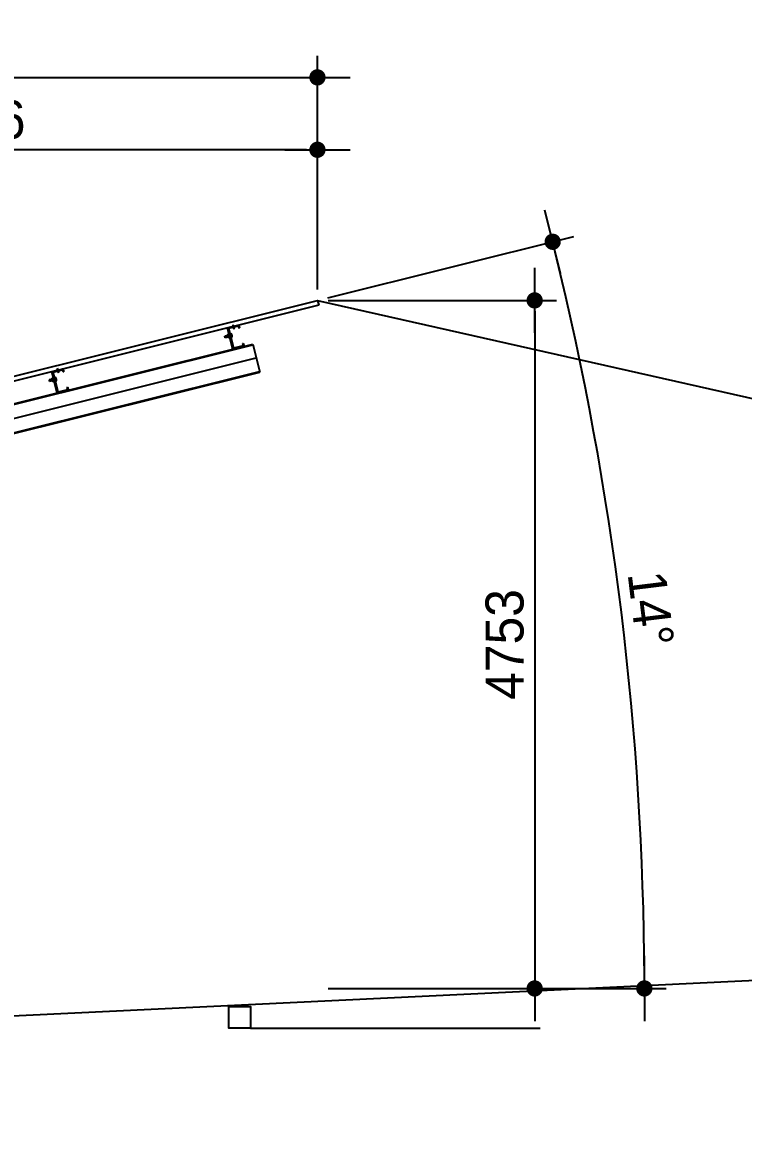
# Model space of a CAD drawing. Header units: millimetres. Extents: x 10297564 to 11610295, y -9287743 to -8409454.
# Drawn here: x 10851884 to 10856862, y -9272218 to -9264427 of the extents above; entities that cross this region are included whole.
import ezdxf

# ---------------------------------------------------------------- set-up
doc = ezdxf.new("R2010")
doc.units = ezdxf.units.MM
doc.header["$LTSCALE"] = 100
doc.linetypes.add('CEN', pattern=[62, 60, -1, 0, -1])
doc.linetypes.add('CEN1', pattern=[22, 15, -3, 1, -3])
for name, color, linetype in [('CEN', 1, 'CEN1'), ('dim', 7, 'Continuous'), ('H형강', 3, 'Continuous'), ('module', 5, 'Continuous'), ('태양광', 255, 'Continuous')]:
    doc.layers.add(name, color=color, linetype=linetype)
doc.styles.add('돋음', font='Dotum.ttf')
doc.dimstyles.new('NDIM-150', dxfattribs={"dimscale": 75, "dimtxt": 3.5, "dimasz": 1, "dimexe": 2, "dimexo": 1, "dimgap": 1, "dimtad": 1, "dimdec": 0, "dimzin": 0, "dimdsep": 46, "dimtxsty": '돋음', "dimblk": 'dotk', "dimcen": 2, "dimdle": 2, "dimclrd": 4, "dimclre": 4, "dimclrt": 7, "dimadec": 0, "dimazin": 0, "dimtfac": 1, "dimtdec": 0, "dimtix": 1, "dimtmove": 2, "dimatfit": 3, "dimldrblk": 'DIMDOT', "dimfxl": 1, "dimtolj": 1, "dimtzin": 0, "dimlwd": -1, "dimlwe": -1, "dimarcsym": 0})

# ---------------------------------------------------------------- blocks, each defined once
blk = doc.blocks.new('dotk')
blk.add_line((-3, 0), (3, 0))
at = {"const_width": 0.75}
blk.add_lwpolyline([(-0.375, 0, 1), (0.375, 0, 1)], format="xyb", close=True, dxfattribs=at)
blk = doc.blocks.new('*D536')
at = {"layer": 'defpoints', "color": 0, "linetype": 'ByBlock', "ltscale": 1.8, "transparency": 16777216}
for p in [(10853920.7, -9266346.3), (10857987.7, -9267492.4), (10857485.5, -9267937.9), (10860978.3, -9267937.9), (10860978.3, -9267937.9)]:
    blk.add_point(p, dxfattribs=at)
at = {"layer": 'dim', "color": 4, "ltscale": 1.8, "transparency": 16777216}
blk.add_arc((10860978.3, -9267937.9), 3023.7, 168.71251, 178.57879, dxfattribs=at)
at = {"layer": 'dim', "color": 4, "linetype": 'ByBlock', "ltscale": 1.8, "transparency": 16777216, "xscale": 75, "yscale": 75, "zscale": 75}
for p, rotation in [((10858028.7, -9267272.7), 78.001903665276), ((10857954.7, -9267937.9), 269.2893967607851)]:
    blk.add_blockref('dotk', p, dxfattribs=dict(at, rotation=rotation))
at = {"layer": 'dim', "color": 7, "linetype": 'ByBlock', "ltscale": 1.8, "transparency": 16777216, "insert": (10857768.1, -9267580.4), "char_height": 262.5, "attachment_point": 5, "rotation": 83.64565, "style": '돋음'}
blk.add_mtext('\\A1;13°', dxfattribs=at)
blk = doc.blocks.new('DIMDOT')
blk.add_line((-1.5, 0), (1.5, 0))
blk.add_circle((0, 0), 0.75)
blk = doc.blocks.new('M12-50L-1')
at = {"layer": 'CEN', "color": 1, "extrusion": (3.14065e-05, -8.8997e-05, 1)}
blk.add_line((10603646.8, -9122705.5, 0), (10603588.9, -9122726.6, 0), dxfattribs=at)
at = {"layer": '태양광', "extrusion": (3.14065e-05, -8.8997e-05, 1)}
for p, q in [((10603613.6, -9122712, 0), (10603593.2, -9122719.4, 0)), ((10603593.2, -9122719.4, 0), (10603593.6, -9122718.5, 0)), ((10603593.2, -9122719.4, 0), (10603596.8, -9122729.4, 0)), ((10603613.4, -9122711.3, 0), (10603593.6, -9122718.5, 0)), ((10603593.6, -9122718.5, 0), (10603597.7, -9122729.8, 0)), ((10603617.2, -9122721.9, 0), (10603596.8, -9122729.4, 0)), ((10603596.8, -9122729.4, 0), (10603597.7, -9122729.8, 0)), ((10603617.5, -9122722.6, 0), (10603597.7, -9122729.8, 0)), ((10603630.5, -9122705.1, 0), (10603621.8, -9122708.2, 0)), ((10603626.3, -9122707.4, 0), (10603622.1, -9122708.9, 0)), ((10603629.9, -9122717.3, 0), (10603625.7, -9122718.9, 0)), ((10603634.6, -9122716.4, 0), (10603625.9, -9122719.5, 0)), ((10603626.7, -9122706.5, 0), (10603626.3, -9122707.4, 0)), ((10603626.3, -9122707.4, 0), (10603629.9, -9122717.3, 0)), ((10603629.9, -9122717.3, 0), (10603630.8, -9122717.7, 0))]:
    blk.add_line(p, q, dxfattribs=at)
at = {"layer": '태양광', "extrusion": (3.14065e-05, -8.8997e-05, 1), "elevation": 1132.1}
for points in [[(10603612.2, -9122708, -0.414214), (10603612.5, -9122707.3), (10603619.1, -9122704.9, -0.414214), (10603619.7, -9122705.2)], [(10603626.2, -9122723.1, -0.414214), (10603625.9, -9122723.7), (10603619.3, -9122726.1, -0.414214), (10603618.7, -9122725.8), (10603612.2, -9122708)], [(10603621.1, -9122709, -0.414214), (10603620.8, -9122709.6), (10603614.2, -9122712, -0.414214), (10603613.5, -9122711.7)], [(10603613.9, -9122712.7, -0.414214), (10603614.2, -9122712)], [(10603624.5, -9122718.4, -0.414214), (10603624.2, -9122719), (10603617.6, -9122721.4, -0.414214), (10603617, -9122721.1)], [(10603617.3, -9122722.1, -0.414214), (10603617.6, -9122721.4)], [(10603620.8, -9122709.6, -0.414214), (10603621.4, -9122709.9)], [(10603624.2, -9122719, -0.414214), (10603624.8, -9122719.3)], [(10603637.7, -9122698.7, 0.414214), (10603637.1, -9122698.4), (10603630.5, -9122700.8, 0.414214), (10603630.2, -9122701.4)], [(10603631.6, -9122705.2, 0.414214), (10603632.2, -9122705.5), (10603638.8, -9122703.1, 0.414214), (10603639.1, -9122702.4)], [(10603632.2, -9122705.5, 0.414214), (10603631.9, -9122706.1)], [(10603635, -9122714.6, 0.414214), (10603635.6, -9122714.9), (10603642.2, -9122712.5, 0.414214), (10603642.5, -9122711.8)], [(10603635.6, -9122714.9, 0.414214), (10603635.3, -9122715.5)], [(10603636.7, -9122719.3, 0.414214), (10603637.4, -9122719.6), (10603643.9, -9122717.2, 0.414214), (10603644.2, -9122716.5), (10603637.7, -9122698.7)], [(10603639.4, -9122703.4, 0.414214), (10603638.8, -9122703.1)], [(10603642.9, -9122712.8, 0.414214), (10603642.2, -9122712.5)]]:
    blk.add_lwpolyline(points, format="xyb", dxfattribs=at)
for points in [[(10603618.8, -9122699.7), (10603629, -9122727.9), (10603628.1, -9122728.3), (10603617.8, -9122700.1)], [(10603627.4, -9122696.6), (10603637.7, -9122724.8), (10603638.6, -9122724.4), (10603628.3, -9122696.2)]]:
    blk.add_lwpolyline(points, close=True, dxfattribs=at)
blk = doc.blocks.new('C-150X50X20X3.2T')
at = {"layer": '태양광', "color": 6, "extrusion": (3.24347e-05, -8.86228e-05, 1)}
for p, q in [((11610742, -9049860.1, -12.4), (11610694.1, -9049728.6, 0)), ((11610697.1, -9049722.2, -12.4), (11610758.1, -9049700, 0)), ((11610745.8, -9049858.8, -12.4), (11610697.9, -9049727.2, 0)), ((11610698.5, -9049725.9, -12.4), (11610759.6, -9049703.7, -12.4)), ((11610760.8, -9049704.3, 0), (11610766, -9049718.4, 0)), ((11610764.6, -9049702.9, 0), (11610769.7, -9049717, 0)), ((11610769.7, -9049717, 0), (11610766, -9049718.4, 0)), ((11610808.1, -9049837.1, -24.9), (11610747, -9049859.4, -24.9)), ((11610809.5, -9049840.9, -24.9), (11610748.4, -9049863.1, -24.9))]:
    blk.add_line(p, q, dxfattribs=at)
at = {"layer": '태양광', "color": 6}
for p, q in [((11610803.6, -9049821.8, -12.4), (11610807.3, -9049820.4, -12.4)), ((11610803.6, -9049821.8, -12.4), (11610808.7, -9049835.9, -12.4)), ((11610807.3, -9049820.4, -12.4), (11610812.5, -9049834.5, -12.4))]:
    blk.add_line(p, q, dxfattribs=at)
at = {"layer": '태양광', "color": 6, "extrusion": (3.24347e-05, -8.86228e-05, 1)}
for centre, radius, start, end in [((11610698.8, -9049726.8, 1166.2), 5, 110, 200), ((11610698.8, -9049726.8, 1166.2), 1, 110, 200), ((11610759.9, -9049704.6, 1166.2), 5, 20, 110), ((11610759.9, -9049704.6, 1166.2), 1, 20, 110), ((11610746.7, -9049858.4, 1153.7), 5, 200, 290), ((11610746.7, -9049858.4, 1153.7), 1, 200, 290), ((11610807.8, -9049836.1, 1153.7), 1, 290, 20), ((11610807.8, -9049836.1, 1153.7), 5, 290, 20)]:
    blk.add_arc(centre, radius, start, end, dxfattribs=at)
blk = doc.blocks.new('*D1123')
at = {"layer": 'defpoints', "color": 0, "linetype": 'ByBlock', "ltscale": 1.8, "transparency": 16777216}
for p in [(10853920.7, -9264805.9), (10844328.3, -9266343.8, 11.1), (10853920.7, -9266346.3)]:
    blk.add_point(p, dxfattribs=at)
at = {"layer": 'dim', "color": 4, "ltscale": 1.8, "transparency": 16777216}
for p, q in [((10844328.3, -9266268.8), (10844328.3, -9264655.9)), ((10853920.7, -9266271.3), (10853920.7, -9264655.9)), ((10844403.3, -9264805.9), (10853845.7, -9264805.9))]:
    blk.add_line(p, q, dxfattribs=at)
at = {"layer": 'dim', "color": 4, "linetype": 'ByBlock', "ltscale": 1.8, "transparency": 16777216, "xscale": 75, "yscale": 75, "zscale": 75, "rotation": 180}
blk.add_blockref('dotk', (10844328.3, -9264805.9), dxfattribs=at)
at = {"layer": 'dim', "color": 4, "linetype": 'ByBlock', "ltscale": 1.8, "transparency": 16777216, "xscale": 75, "yscale": 75, "zscale": 75}
blk.add_blockref('dotk', (10853920.7, -9264805.9), dxfattribs=at)
at = {"layer": 'dim', "color": 7, "linetype": 'ByBlock', "ltscale": 1.8, "transparency": 16777216, "insert": (10849124.5, -9264599.5), "char_height": 262.5, "attachment_point": 5, "style": '돋음'}
blk.add_mtext('\\A1;9592', dxfattribs=at)
blk = doc.blocks.new('*D1125')
at = {"layer": 'defpoints', "color": 0, "linetype": 'ByBlock', "ltscale": 1.8, "transparency": 16777216}
for p in [(10849124.5, -9265305.9), (10849124.5, -9265805.9), (10853920.7, -9266346.3)]:
    blk.add_point(p, dxfattribs=at)
at = {"layer": 'dim', "color": 4, "ltscale": 1.8, "transparency": 16777216}
for p, q in [((10849124.5, -9265730.9), (10849124.5, -9265155.9)), ((10853920.7, -9266271.3), (10853920.7, -9265155.9)), ((10853845.7, -9265305.9), (10849199.5, -9265305.9))]:
    blk.add_line(p, q, dxfattribs=at)
at = {"layer": 'dim', "color": 4, "linetype": 'ByBlock', "ltscale": 1.8, "transparency": 16777216, "xscale": 75, "yscale": 75, "zscale": 75, "rotation": 180}
blk.add_blockref('dotk', (10849124.5, -9265305.9), dxfattribs=at)
at = {"layer": 'dim', "color": 4, "linetype": 'ByBlock', "ltscale": 1.8, "transparency": 16777216, "xscale": 75, "yscale": 75, "zscale": 75}
blk.add_blockref('dotk', (10853920.7, -9265305.9), dxfattribs=at)
at = {"layer": 'dim', "color": 7, "linetype": 'ByBlock', "ltscale": 1.8, "transparency": 16777216, "insert": (10851522.6, -9265099.5), "char_height": 262.5, "attachment_point": 5, "style": '돋음'}
blk.add_mtext('\\A1;4796', dxfattribs=at)
blk = doc.blocks.new('*D1127')
at = {"layer": 'defpoints', "color": 0, "linetype": 'ByBlock', "ltscale": 1.8, "transparency": 16777216}
for p in [(10853920.7, -9266346.3), (10853920.7, -9271099), (10855420.7, -9271099)]:
    blk.add_point(p, dxfattribs=at)
at = {"layer": 'dim', "color": 4, "ltscale": 1.8, "transparency": 16777216}
for p, q in [((10853995.7, -9266346.3), (10855570.7, -9266346.3)), ((10855420.7, -9266421.3), (10855420.7, -9271024)), ((10853995.7, -9271099), (10855570.7, -9271099))]:
    blk.add_line(p, q, dxfattribs=at)
at = {"layer": 'dim', "color": 4, "linetype": 'ByBlock', "ltscale": 1.8, "transparency": 16777216, "xscale": 75, "yscale": 75, "zscale": 75}
for p, rotation in [((10855420.7, -9266346.3), 90), ((10855420.7, -9271099), 270)]:
    blk.add_blockref('dotk', p, dxfattribs=dict(at, rotation=rotation))
at = {"layer": 'dim', "color": 7, "linetype": 'ByBlock', "ltscale": 1.8, "transparency": 16777216, "insert": (10855214.3, -9268722.6), "char_height": 262.5, "attachment_point": 5, "rotation": 90, "style": '돋음'}
blk.add_mtext('\\A1;4753', dxfattribs=at)
blk = doc.blocks.new('*D1128')
at = {"layer": 'defpoints', "color": 0, "linetype": 'ByBlock', "ltscale": 1.8, "transparency": 16777216}
for p in [(10853920.7, -9266346.3), (10851529.9, -9266942.4), (10856107.5, -9269364.5), (10844328.3, -9271099), (10853920.7, -9271099)]:
    blk.add_point(p, dxfattribs=at)
at = {"layer": 'dim', "color": 4, "ltscale": 1.8, "transparency": 16777216}
for p, q in [((10853993.5, -9266328.2), (10855690.4, -9265905.1)), ((10853995.7, -9271099), (10856328.2, -9271099))]:
    blk.add_line(p, q, dxfattribs=at)
blk.add_arc((10834858.6, -9271099), 21319.6, 0.2017, 13.79844, dxfattribs=at)
at = {"layer": 'dim', "color": 4, "linetype": 'ByBlock', "ltscale": 1.8, "transparency": 16777216, "xscale": 75, "yscale": 75, "zscale": 75}
for p, rotation in [((10855544.9, -9265941.3), 103.8992199289865), ((10856178.2, -9271099), 270.1009154271333)]:
    blk.add_blockref('dotk', p, dxfattribs=dict(at, rotation=rotation))
at = {"layer": 'dim', "color": 7, "linetype": 'ByBlock', "ltscale": 1.8, "transparency": 16777216, "insert": (10856224, -9268475.7), "char_height": 262.5, "attachment_point": 5, "rotation": 277.00007, "style": '돋음'}
blk.add_mtext('\\A1;14°', dxfattribs=at)

msp = doc.modelspace()

# ---------------------------------------------------------------- linework, layer by layer
at = {"color": 8}
msp.add_lwpolyline([(10835449.4, -9272217.8), (10849124.5, -9271417.8), (10865774.5, -9270617.8), (10882624.5, -9269517.8), (10894721.8, -9268917.4)], dxfattribs=at)
at = {"elevation": -13.8}
msp.add_lwpolyline([(10853308, -9271224.1), (10853458, -9271224.1), (10853458, -9271374.1), (10853308, -9271374.1)], close=True, dxfattribs=at)
msp.add_lwpolyline([(10853458, -9271374.1), (10855458, -9271374.1)], dxfattribs=at)
at = {"layer": 'CEN', "linetype": 'CEN'}
for p, q in [((10853920.7, -9266346.3, -13.8), (10860978.3, -9267937.9, -13.8)), ((10844898.7, -9268886.9, 5.8), (10853497.1, -9266743.1, 5.8))]:
    msp.add_line(p, q, dxfattribs=at)
at = {"layer": 'CEN', "color": 1}
for p, q in [((10853336.6, -9266512.7, -13.8), (10853344.4, -9266543.9, -13.8)), ((10853336.6, -9266512.7, -13.8), (10853344.4, -9266543.9, -13.8)), ((10852123.7, -9266815.1, -13.8), (10852131.5, -9266846.3, -13.8))]:
    msp.add_line(p, q, dxfattribs=at)
at = {"layer": 'H형강'}
for p, q in [((10844875.1, -9268792.3, 5.8), (10853473.5, -9266648.5, 5.8)), ((10844876.5, -9268797.6, 5.8), (10853474.8, -9266653.8, 5.8)), ((10853473.5, -9266648.5, -38.7), (10853521.9, -9266842.5, -38.7)), ((10844922.2, -9268981, 5.8), (10853520.6, -9266837.2, 5.8)), ((10844923.5, -9268986.3, 5.8), (10853521.9, -9266842.5, 5.8))]:
    msp.add_line(p, q, dxfattribs=at)
at = {"layer": 'module', "color": 170, "elevation": -13.8}
msp.add_lwpolyline([(10853929.2, -9266380.3), (10851538.3, -9266976.4), (10851529.9, -9266942.4), (10853920.7, -9266346.3)], close=True, dxfattribs=at)
at = {"layer": '태양광'}
for p, q in [((10853337.3, -9266527.8, -13.8), (10853338.1, -9266530.9, -13.8)), ((10853337.8, -9266529.8, -13.8), (10853338.2, -9266530, -13.8)), ((10853338.2, -9266530, -13.8), (10853343.3, -9266528.7, -13.8)), ((10853338.2, -9266530, -13.8), (10853338.4, -9266530.9, -13.8)), ((10853339.1, -9266535.3, -13.8), (10853339.9, -9266538.3, -13.8)), ((10853339.5, -9266535.2, -13.8), (10853340.3, -9266538.5, -13.8)), ((10853339.9, -9266538.3, -13.8), (10853345.7, -9266536.8, -13.8)), ((10853340.3, -9266538.5, -13.8), (10853339.9, -9266538.3, -13.8)), ((10853340.3, -9266538.5, -13.8), (10853345.4, -9266537.2, -13.8)), ((10853343.1, -9266526.4, -13.8), (10853343.9, -9266529.5, -13.8)), ((10853343.3, -9266528.7, -13.8), (10853343.6, -9266528.3, -13.8)), ((10853343.3, -9266528.7, -13.8), (10853343.5, -9266529.6, -13.8)), ((10853344.6, -9266533.9, -13.8), (10853345.4, -9266537.2, -13.8)), ((10853345, -9266533.9, -13.8), (10853345.7, -9266536.8, -13.8)), ((10853345.4, -9266537.2, -13.8), (10853345.7, -9266536.8, -13.8)), ((10852124.4, -9266830.2, -13.8), (10852125.2, -9266833.3, -13.8)), ((10852124.9, -9266832.2, -13.8), (10852125.3, -9266832.4, -13.8)), ((10852125.3, -9266832.4, -13.8), (10852130.5, -9266831.1, -13.8)), ((10852125.3, -9266832.4, -13.8), (10852125.5, -9266833.3, -13.8)), ((10852126.3, -9266837.7, -13.8), (10852127, -9266840.7, -13.8)), ((10852126.6, -9266837.6, -13.8), (10852127.4, -9266840.9, -13.8)), ((10852127, -9266840.7, -13.8), (10852132.8, -9266839.2, -13.8)), ((10852127.4, -9266840.9, -13.8), (10852127, -9266840.7, -13.8)), ((10852127.4, -9266840.9, -13.8), (10852132.6, -9266839.6, -13.8)), ((10852130.2, -9266828.8, -13.8), (10852131, -9266831.9, -13.8)), ((10852130.5, -9266831.1, -13.8), (10852130.7, -9266830.7, -13.8)), ((10852130.5, -9266831.1, -13.8), (10852130.7, -9266832, -13.8)), ((10852131.7, -9266836.3, -13.8), (10852132.6, -9266839.6, -13.8)), ((10852132.1, -9266836.3, -13.8), (10852132.8, -9266839.2, -13.8)), ((10852132.6, -9266839.6, -13.8), (10852132.8, -9266839.2, -13.8))]:
    msp.add_line(p, q, dxfattribs=at)
at = {"layer": '태양광', "color": 3, "elevation": -18.6}
for points in [[(10853299.3, -9266542.9), (10853334.3, -9266683.2), (10853340.1, -9266681.7), (10853305.1, -9266541.5), (10853299.3, -9266542.9)], [(10852086.4, -9266845.3), (10852121.4, -9266985.6), (10852127.2, -9266984.1), (10852092.3, -9266843.9), (10852086.4, -9266845.3)]]:
    msp.add_lwpolyline(points, dxfattribs=at)
at = {"layer": '태양광', "elevation": -13.8}
for points in [[(10853332.9, -9266528.9), (10853347.5, -9266525.3), (10853347.3, -9266524.8), (10853332.8, -9266528.4), (10853332.9, -9266528.9)], [(10853333.7, -9266532), (10853348.2, -9266528.4), (10853348.4, -9266528.9), (10853333.8, -9266532.5), (10853333.7, -9266532)], [(10853343.7, -9266521.6), (10853334.5, -9266523.9), (10853334.5, -9266523.9), (10853334.4, -9266523.9), (10853334.4, -9266523.9), (10853334.4, -9266523.9), (10853334.4, -9266524), (10853334.3, -9266524), (10853334.3, -9266524), (10853334.3, -9266524), (10853334.3, -9266524.1), (10853334.3, -9266524.1), (10853334.3, -9266524.1), (10853334.3, -9266524.2), (10853334.3, -9266524.2), (10853335.2, -9266527.6), (10853335.2, -9266527.6), (10853335.2, -9266527.6), (10853335.2, -9266527.7), (10853335.2, -9266527.7), (10853335.2, -9266527.7), (10853335.3, -9266527.7), (10853335.3, -9266527.8), (10853335.3, -9266527.8), (10853335.4, -9266527.8), (10853335.4, -9266527.8), (10853335.4, -9266527.8), (10853335.5, -9266527.8)], [(10853346.7, -9266533.4), (10853337.4, -9266535.7), (10853337.4, -9266535.7), (10853337.4, -9266535.7), (10853337.4, -9266535.7), (10853337.3, -9266535.7), (10853337.3, -9266535.7), (10853337.3, -9266535.7), (10853337.2, -9266535.7), (10853337.2, -9266535.7), (10853337.2, -9266535.6), (10853337.2, -9266535.6), (10853337.2, -9266535.6), (10853337.1, -9266535.6), (10853337.1, -9266535.5), (10853336.3, -9266532.1), (10853336.3, -9266532.1), (10853336.3, -9266532.1), (10853336.3, -9266532), (10853336.3, -9266532), (10853336.3, -9266532), (10853336.3, -9266532), (10853336.3, -9266531.9), (10853336.4, -9266531.9), (10853336.4, -9266531.9), (10853336.4, -9266531.9), (10853336.4, -9266531.9), (10853336.5, -9266531.8)], [(10853337.4, -9266527.3), (10853337.4, -9266527.3), (10853337.5, -9266527.3), (10853337.5, -9266527.2), (10853337.5, -9266527.2), (10853337.5, -9266527.2), (10853337.5, -9266527.2), (10853337.6, -9266527.2), (10853337.6, -9266527.1), (10853337.6, -9266527.1), (10853337.6, -9266527.1), (10853337.6, -9266527), (10853337.6, -9266527), (10853337.6, -9266527), (10853336.7, -9266523.6), (10853336.7, -9266523.6), (10853336.7, -9266523.5), (10853336.7, -9266523.5), (10853336.7, -9266523.5), (10853336.7, -9266523.5), (10853336.6, -9266523.4), (10853336.6, -9266523.4), (10853336.6, -9266523.4), (10853336.6, -9266523.4), (10853336.5, -9266523.4), (10853336.5, -9266523.4), (10853336.5, -9266523.4), (10853336.4, -9266523.4)], [(10853336.9, -9266523.3), (10853336.9, -9266523.3), (10853336.9, -9266523.3), (10853336.8, -9266523.3), (10853336.8, -9266523.3), (10853336.8, -9266523.4), (10853336.8, -9266523.4), (10853336.8, -9266523.4), (10853336.7, -9266523.4), (10853336.7, -9266523.5), (10853336.7, -9266523.5), (10853336.7, -9266523.5), (10853336.7, -9266523.6), (10853336.7, -9266523.6)], [(10853337.6, -9266527), (10853337.6, -9266527), (10853337.6, -9266527), (10853337.6, -9266527.1), (10853337.6, -9266527.1), (10853337.7, -9266527.1), (10853337.7, -9266527.1), (10853337.7, -9266527.1), (10853337.7, -9266527.2), (10853337.8, -9266527.2), (10853337.8, -9266527.2), (10853337.8, -9266527.2), (10853337.9, -9266527.2), (10853337.9, -9266527.2)], [(10853338.4, -9266531.4), (10853338.4, -9266531.4), (10853338.5, -9266531.4), (10853338.5, -9266531.4), (10853338.5, -9266531.4), (10853338.6, -9266531.4), (10853338.6, -9266531.4), (10853338.6, -9266531.4), (10853338.6, -9266531.4), (10853338.7, -9266531.4), (10853338.7, -9266531.5), (10853338.7, -9266531.5), (10853338.7, -9266531.5), (10853338.7, -9266531.5), (10853339.6, -9266534.9), (10853339.6, -9266535), (10853339.6, -9266535), (10853339.6, -9266535), (10853339.6, -9266535.1), (10853339.6, -9266535.1), (10853339.5, -9266535.1), (10853339.5, -9266535.1), (10853339.5, -9266535.2), (10853339.5, -9266535.2), (10853339.5, -9266535.2), (10853339.4, -9266535.2), (10853339.4, -9266535.2), (10853339.4, -9266535.2)], [(10853338.7, -9266531.5), (10853338.7, -9266531.5), (10853338.7, -9266531.5), (10853338.7, -9266531.5), (10853338.7, -9266531.4), (10853338.7, -9266531.4), (10853338.7, -9266531.4), (10853338.8, -9266531.3), (10853338.8, -9266531.3), (10853338.8, -9266531.3), (10853338.8, -9266531.3), (10853338.8, -9266531.3), (10853338.9, -9266531.2), (10853338.9, -9266531.2)], [(10853339.9, -9266535.1), (10853339.8, -9266535.1), (10853339.8, -9266535.1), (10853339.8, -9266535.1), (10853339.7, -9266535.1), (10853339.7, -9266535.1), (10853339.7, -9266535.1), (10853339.7, -9266535.1), (10853339.6, -9266535.1), (10853339.6, -9266535), (10853339.6, -9266535), (10853339.6, -9266535), (10853339.6, -9266535), (10853339.6, -9266534.9)], [(10853342.3, -9266526.1), (10853342.3, -9266526.1), (10853342.3, -9266526.1), (10853342.3, -9266526), (10853342.4, -9266526), (10853342.4, -9266526), (10853342.4, -9266526), (10853342.4, -9266525.9), (10853342.4, -9266525.9), (10853342.4, -9266525.9), (10853342.4, -9266525.9), (10853342.4, -9266525.8), (10853342.4, -9266525.8), (10853342.4, -9266525.8), (10853341.6, -9266522.4), (10853341.6, -9266522.3), (10853341.6, -9266522.3), (10853341.5, -9266522.3), (10853341.5, -9266522.3), (10853341.5, -9266522.2), (10853341.5, -9266522.2), (10853341.5, -9266522.2), (10853341.4, -9266522.2), (10853341.4, -9266522.2), (10853341.4, -9266522.2), (10853341.3, -9266522.2), (10853341.3, -9266522.2), (10853341.3, -9266522.2)], [(10853341.8, -9266522.1), (10853341.7, -9266522.1), (10853341.7, -9266522.1), (10853341.7, -9266522.1), (10853341.7, -9266522.1), (10853341.6, -9266522.2), (10853341.6, -9266522.2), (10853341.6, -9266522.2), (10853341.6, -9266522.2), (10853341.6, -9266522.3), (10853341.6, -9266522.3), (10853341.6, -9266522.3), (10853341.6, -9266522.3), (10853341.6, -9266522.4)], [(10853342.4, -9266525.8), (10853342.4, -9266525.8), (10853342.5, -9266525.8), (10853342.5, -9266525.9), (10853342.5, -9266525.9), (10853342.5, -9266525.9), (10853342.5, -9266525.9), (10853342.6, -9266525.9), (10853342.6, -9266525.9), (10853342.6, -9266526), (10853342.6, -9266526), (10853342.7, -9266526), (10853342.7, -9266526), (10853342.7, -9266526)], [(10853343.3, -9266530.2), (10853343.3, -9266530.1), (10853343.3, -9266530.1), (10853343.4, -9266530.1), (10853343.4, -9266530.2), (10853343.4, -9266530.2), (10853343.4, -9266530.2), (10853343.5, -9266530.2), (10853343.5, -9266530.2), (10853343.5, -9266530.2), (10853343.5, -9266530.3), (10853343.5, -9266530.3), (10853343.6, -9266530.3), (10853343.6, -9266530.3), (10853344.4, -9266533.7), (10853344.4, -9266533.8), (10853344.4, -9266533.8), (10853344.4, -9266533.8), (10853344.4, -9266533.8), (10853344.4, -9266533.9), (10853344.4, -9266533.9), (10853344.4, -9266533.9), (10853344.4, -9266534), (10853344.3, -9266534), (10853344.3, -9266534), (10853344.3, -9266534), (10853344.3, -9266534), (10853344.2, -9266534)], [(10853343.6, -9266530.3), (10853343.6, -9266530.3), (10853343.6, -9266530.3), (10853343.6, -9266530.2), (10853343.6, -9266530.2), (10853343.6, -9266530.2), (10853343.6, -9266530.2), (10853343.6, -9266530.1), (10853343.6, -9266530.1), (10853343.6, -9266530.1), (10853343.7, -9266530.1), (10853343.7, -9266530.1), (10853343.7, -9266530), (10853343.8, -9266530)], [(10853344.7, -9266525.5), (10853344.7, -9266525.5), (10853344.7, -9266525.4), (10853344.8, -9266525.4), (10853344.8, -9266525.4), (10853344.8, -9266525.4), (10853344.8, -9266525.4), (10853344.8, -9266525.3), (10853344.8, -9266525.3), (10853344.9, -9266525.3), (10853344.9, -9266525.3), (10853344.9, -9266525.2), (10853344.9, -9266525.2), (10853344.9, -9266525.2), (10853344, -9266521.8), (10853344, -9266521.7), (10853344, -9266521.7), (10853344, -9266521.7), (10853344, -9266521.7), (10853343.9, -9266521.6), (10853343.9, -9266521.6), (10853343.9, -9266521.6), (10853343.9, -9266521.6), (10853343.8, -9266521.6), (10853343.8, -9266521.6), (10853343.8, -9266521.6), (10853343.7, -9266521.6), (10853343.7, -9266521.6)], [(10853344.7, -9266533.9), (10853344.7, -9266533.9), (10853344.7, -9266533.9), (10853344.6, -9266533.9), (10853344.6, -9266533.9), (10853344.6, -9266533.9), (10853344.5, -9266533.9), (10853344.5, -9266533.9), (10853344.5, -9266533.9), (10853344.5, -9266533.8), (10853344.5, -9266533.8), (10853344.4, -9266533.8), (10853344.4, -9266533.8), (10853344.4, -9266533.7)], [(10853345.7, -9266529.5), (10853345.7, -9266529.5), (10853345.8, -9266529.5), (10853345.8, -9266529.5), (10853345.8, -9266529.5), (10853345.8, -9266529.6), (10853345.9, -9266529.6), (10853345.9, -9266529.6), (10853345.9, -9266529.6), (10853345.9, -9266529.6), (10853346, -9266529.6), (10853346, -9266529.7), (10853346, -9266529.7), (10853346, -9266529.7), (10853346.8, -9266533.1), (10853346.8, -9266533.2), (10853346.8, -9266533.2), (10853346.8, -9266533.2), (10853346.8, -9266533.2), (10853346.8, -9266533.3), (10853346.8, -9266533.3), (10853346.8, -9266533.3), (10853346.8, -9266533.3), (10853346.8, -9266533.4), (10853346.7, -9266533.4), (10853346.7, -9266533.4), (10853346.7, -9266533.4), (10853346.7, -9266533.4)], [(10852120, -9266831.3), (10852134.6, -9266827.7), (10852134.5, -9266827.2), (10852119.9, -9266830.8), (10852120, -9266831.3)], [(10852120.8, -9266834.4), (10852135.4, -9266830.8), (10852135.5, -9266831.3), (10852120.9, -9266834.9), (10852120.8, -9266834.4)], [(10852130.8, -9266824), (10852121.6, -9266826.3), (10852121.6, -9266826.3), (10852121.6, -9266826.3), (10852121.5, -9266826.3), (10852121.5, -9266826.3), (10852121.5, -9266826.4), (10852121.5, -9266826.4), (10852121.5, -9266826.4), (10852121.4, -9266826.4), (10852121.4, -9266826.5), (10852121.4, -9266826.5), (10852121.4, -9266826.5), (10852121.4, -9266826.6), (10852121.4, -9266826.6), (10852122.3, -9266830), (10852122.3, -9266830), (10852122.3, -9266830), (10852122.3, -9266830.1), (10852122.3, -9266830.1), (10852122.4, -9266830.1), (10852122.4, -9266830.1), (10852122.4, -9266830.2), (10852122.5, -9266830.2), (10852122.5, -9266830.2), (10852122.5, -9266830.2), (10852122.6, -9266830.2), (10852122.6, -9266830.2)], [(10852133.8, -9266835.8), (10852124.6, -9266838.1), (10852124.5, -9266838.1), (10852124.5, -9266838.1), (10852124.5, -9266838.1), (10852124.5, -9266838.1), (10852124.4, -9266838.1), (10852124.4, -9266838.1), (10852124.4, -9266838.1), (10852124.3, -9266838.1), (10852124.3, -9266838.1), (10852124.3, -9266838), (10852124.3, -9266838), (10852124.3, -9266838), (10852124.3, -9266837.9), (10852123.4, -9266834.5), (10852123.4, -9266834.5), (10852123.4, -9266834.5), (10852123.4, -9266834.5), (10852123.4, -9266834.4), (10852123.4, -9266834.4), (10852123.5, -9266834.4), (10852123.5, -9266834.3), (10852123.5, -9266834.3), (10852123.5, -9266834.3), (10852123.5, -9266834.3), (10852123.6, -9266834.3), (10852123.6, -9266834.2)], [(10852124.5, -9266829.7), (10852124.6, -9266829.7), (10852124.6, -9266829.7), (10852124.6, -9266829.6), (10852124.6, -9266829.6), (10852124.7, -9266829.6), (10852124.7, -9266829.6), (10852124.7, -9266829.6), (10852124.7, -9266829.5), (10852124.7, -9266829.5), (10852124.7, -9266829.5), (10852124.7, -9266829.4), (10852124.7, -9266829.4), (10852124.7, -9266829.4), (10852123.9, -9266826), (10852123.9, -9266826), (10852123.8, -9266825.9), (10852123.8, -9266825.9), (10852123.8, -9266825.9), (10852123.8, -9266825.9), (10852123.8, -9266825.8), (10852123.7, -9266825.8), (10852123.7, -9266825.8), (10852123.7, -9266825.8), (10852123.7, -9266825.8), (10852123.6, -9266825.8), (10852123.6, -9266825.8), (10852123.6, -9266825.8)], [(10852124, -9266825.7), (10852124, -9266825.7), (10852124, -9266825.7), (10852124, -9266825.7), (10852123.9, -9266825.7), (10852123.9, -9266825.8), (10852123.9, -9266825.8), (10852123.9, -9266825.8), (10852123.9, -9266825.8), (10852123.9, -9266825.9), (10852123.9, -9266825.9), (10852123.9, -9266825.9), (10852123.9, -9266826), (10852123.9, -9266826)], [(10852124.7, -9266829.4), (10852124.7, -9266829.4), (10852124.7, -9266829.4), (10852124.7, -9266829.5), (10852124.8, -9266829.5), (10852124.8, -9266829.5), (10852124.8, -9266829.5), (10852124.8, -9266829.5), (10852124.9, -9266829.6), (10852124.9, -9266829.6), (10852124.9, -9266829.6), (10852125, -9266829.6), (10852125, -9266829.6), (10852125, -9266829.6)], [(10852125.5, -9266833.8), (10852125.6, -9266833.8), (10852125.6, -9266833.8), (10852125.6, -9266833.8), (10852125.7, -9266833.8), (10852125.7, -9266833.8), (10852125.7, -9266833.8), (10852125.7, -9266833.8), (10852125.8, -9266833.8), (10852125.8, -9266833.8), (10852125.8, -9266833.9), (10852125.8, -9266833.9), (10852125.8, -9266833.9), (10852125.8, -9266833.9), (10852126.7, -9266837.3), (10852126.7, -9266837.4), (10852126.7, -9266837.4), (10852126.7, -9266837.4), (10852126.7, -9266837.5), (10852126.7, -9266837.5), (10852126.7, -9266837.5), (10852126.7, -9266837.5), (10852126.6, -9266837.6), (10852126.6, -9266837.6), (10852126.6, -9266837.6), (10852126.6, -9266837.6), (10852126.5, -9266837.6), (10852126.5, -9266837.6)], [(10852125.8, -9266833.9), (10852125.8, -9266833.9), (10852125.8, -9266833.9), (10852125.8, -9266833.9), (10852125.8, -9266833.8), (10852125.9, -9266833.8), (10852125.9, -9266833.8), (10852125.9, -9266833.7), (10852125.9, -9266833.7), (10852125.9, -9266833.7), (10852125.9, -9266833.7), (10852126, -9266833.7), (10852126, -9266833.7), (10852126, -9266833.6)], [(10852127, -9266837.5), (10852127, -9266837.5), (10852126.9, -9266837.5), (10852126.9, -9266837.5), (10852126.9, -9266837.5), (10852126.8, -9266837.5), (10852126.8, -9266837.5), (10852126.8, -9266837.5), (10852126.8, -9266837.5), (10852126.8, -9266837.4), (10852126.7, -9266837.4), (10852126.7, -9266837.4), (10852126.7, -9266837.4), (10852126.7, -9266837.3)], [(10852129.4, -9266828.5), (10852129.4, -9266828.5), (10852129.4, -9266828.5), (10852129.5, -9266828.4), (10852129.5, -9266828.4), (10852129.5, -9266828.4), (10852129.5, -9266828.4), (10852129.5, -9266828.4), (10852129.6, -9266828.3), (10852129.6, -9266828.3), (10852129.6, -9266828.3), (10852129.6, -9266828.2), (10852129.6, -9266828.2), (10852129.6, -9266828.2), (10852128.7, -9266824.8), (10852128.7, -9266824.7), (10852128.7, -9266824.7), (10852128.7, -9266824.7), (10852128.7, -9266824.7), (10852128.6, -9266824.7), (10852128.6, -9266824.6), (10852128.6, -9266824.6), (10852128.6, -9266824.6), (10852128.5, -9266824.6), (10852128.5, -9266824.6), (10852128.5, -9266824.6), (10852128.4, -9266824.6), (10852128.4, -9266824.6)], [(10852128.9, -9266824.5), (10852128.9, -9266824.5), (10852128.8, -9266824.5), (10852128.8, -9266824.5), (10852128.8, -9266824.5), (10852128.8, -9266824.6), (10852128.8, -9266824.6), (10852128.7, -9266824.6), (10852128.7, -9266824.6), (10852128.7, -9266824.7), (10852128.7, -9266824.7), (10852128.7, -9266824.7), (10852128.7, -9266824.7), (10852128.7, -9266824.8)], [(10852129.6, -9266828.2), (10852129.6, -9266828.2), (10852129.6, -9266828.2), (10852129.6, -9266828.3), (10852129.6, -9266828.3), (10852129.6, -9266828.3), (10852129.7, -9266828.3), (10852129.7, -9266828.3), (10852129.7, -9266828.3), (10852129.7, -9266828.4), (10852129.8, -9266828.4), (10852129.8, -9266828.4), (10852129.8, -9266828.4), (10852129.9, -9266828.4)], [(10852130.4, -9266832.6), (10852130.4, -9266832.5), (10852130.5, -9266832.5), (10852130.5, -9266832.5), (10852130.5, -9266832.6), (10852130.5, -9266832.6), (10852130.6, -9266832.6), (10852130.6, -9266832.6), (10852130.6, -9266832.6), (10852130.6, -9266832.6), (10852130.7, -9266832.7), (10852130.7, -9266832.7), (10852130.7, -9266832.7), (10852130.7, -9266832.7), (10852131.5, -9266836.1), (10852131.6, -9266836.2), (10852131.6, -9266836.2), (10852131.6, -9266836.2), (10852131.5, -9266836.3), (10852131.5, -9266836.3), (10852131.5, -9266836.3), (10852131.5, -9266836.3), (10852131.5, -9266836.4), (10852131.5, -9266836.4), (10852131.4, -9266836.4), (10852131.4, -9266836.4), (10852131.4, -9266836.4), (10852131.4, -9266836.4)], [(10852130.7, -9266832.7), (10852130.7, -9266832.7), (10852130.7, -9266832.7), (10852130.7, -9266832.6), (10852130.7, -9266832.6), (10852130.7, -9266832.6), (10852130.7, -9266832.6), (10852130.7, -9266832.5), (10852130.8, -9266832.5), (10852130.8, -9266832.5), (10852130.8, -9266832.5), (10852130.8, -9266832.5), (10852130.9, -9266832.4), (10852130.9, -9266832.4)], [(10852131.8, -9266827.9), (10852131.8, -9266827.9), (10852131.9, -9266827.9), (10852131.9, -9266827.8), (10852131.9, -9266827.8), (10852131.9, -9266827.8), (10852132, -9266827.8), (10852132, -9266827.7), (10852132, -9266827.7), (10852132, -9266827.7), (10852132, -9266827.7), (10852132, -9266827.6), (10852132, -9266827.6), (10852132, -9266827.6), (10852131.1, -9266824.2), (10852131.1, -9266824.1), (10852131.1, -9266824.1), (10852131.1, -9266824.1), (10852131.1, -9266824.1), (10852131.1, -9266824), (10852131, -9266824), (10852131, -9266824), (10852131, -9266824), (10852131, -9266824), (10852130.9, -9266824), (10852130.9, -9266824), (10852130.9, -9266824), (10852130.8, -9266824)], [(10852131.8, -9266836.3), (10852131.8, -9266836.3), (10852131.8, -9266836.3), (10852131.8, -9266836.3), (10852131.7, -9266836.3), (10852131.7, -9266836.3), (10852131.7, -9266836.3), (10852131.6, -9266836.3), (10852131.6, -9266836.3), (10852131.6, -9266836.2), (10852131.6, -9266836.2), (10852131.6, -9266836.2), (10852131.6, -9266836.2), (10852131.5, -9266836.1)], [(10852132.8, -9266831.9), (10852132.9, -9266831.9), (10852132.9, -9266831.9), (10852132.9, -9266831.9), (10852132.9, -9266831.9), (10852133, -9266832), (10852133, -9266832), (10852133, -9266832), (10852133, -9266832), (10852133.1, -9266832), (10852133.1, -9266832), (10852133.1, -9266832.1), (10852133.1, -9266832.1), (10852133.1, -9266832.1), (10852134, -9266835.5), (10852134, -9266835.6), (10852134, -9266835.6), (10852134, -9266835.6), (10852134, -9266835.6), (10852134, -9266835.7), (10852134, -9266835.7), (10852133.9, -9266835.7), (10852133.9, -9266835.8), (10852133.9, -9266835.8), (10852133.9, -9266835.8), (10852133.8, -9266835.8), (10852133.8, -9266835.8), (10852133.8, -9266835.8)]]:
    msp.add_lwpolyline(points, dxfattribs=at)

# ---------------------------------------------------------------- block references
at = {"layer": 'CEN', "linetype": 'CEN', "rotation": 353.9999999847292}
for p in [(252169.7, 947260.2, -13.8), (250956.8, 946957.8, -13.8)]:
    msp.add_blockref('C-150X50X20X3.2T', p, dxfattribs=at)
at = {"layer": 'module', "linetype": 'CEN', "rotation": 353.9999999847292}
for p in [(1261358.5, 914527.8, -18.6), (1260145.7, 914225.4, -18.6)]:
    msp.add_blockref('M12-50L-1', p, dxfattribs=at)

# ---------------------------------------------------------------- dimensions: what is measured, and where the dimension line sits
at = {"layer": 'dim', "linetype": 'ByBlock', "ltscale": 1.8}
dim = msp.add_linear_dim(base=(10853920.7, -9264805.9, -13.8), p1=(10844328.3, -9266343.8, -2.7), p2=(10853920.7, -9266346.3, -13.8), dimstyle='NDIM-150', dxfattribs=at)
dim.commit()
dim.dimension.update_dxf_attribs({"geometry": '*D1123', "text_midpoint": (10849124.5, -9264599.5, -13.8)})
for base, p2, angle, picture, middle in [((10849124.5, -9265305.9, -13.8), (10849124.5, -9265805.9, -13.8), 180, '*D1125', (10851522.6, -9265099.5, -13.8)), ((10855420.7, -9271099, -13.8), (10853920.7, -9271099, -13.8), 90, '*D1127', (10855214.3, -9268722.6, -13.8))]:
    dim = msp.add_linear_dim(base=base, p1=(10853920.7, -9266346.3, -13.8), p2=p2, angle=angle, dimstyle='NDIM-150', dxfattribs=at)
    dim.commit()
    dim.dimension.update_dxf_attribs({"geometry": picture, "text_midpoint": middle})
for base, line1, line2, picture, middle in [((10856107.5, -9269364.5), ((10853920.7, -9271099, -13.8), (10844328.3, -9271099, -13.8)), ((10851529.9, -9266942.4, -13.8), (10853920.7, -9266346.3, -13.8)), '*D1128', (10856224, -9268475.7, -13.8)), ((10857987.7, -9267492.4), ((10860978.3, -9267937.9, -13.8), (10857485.5, -9267937.9, -13.8)), ((10853920.7, -9266346.3, -13.8), (10860978.3, -9267937.9, -13.8)), '*D536', (10857768.1, -9267580.4, -13.8))]:
    dim = msp.add_angular_dim_2l(base=base, line1=line1, line2=line2, dimstyle='NDIM-150', dxfattribs=at)
    dim.commit()
    dim.dimension.update_dxf_attribs({"geometry": picture, "text_midpoint": middle})

doc.saveas('drawing.dxf')
